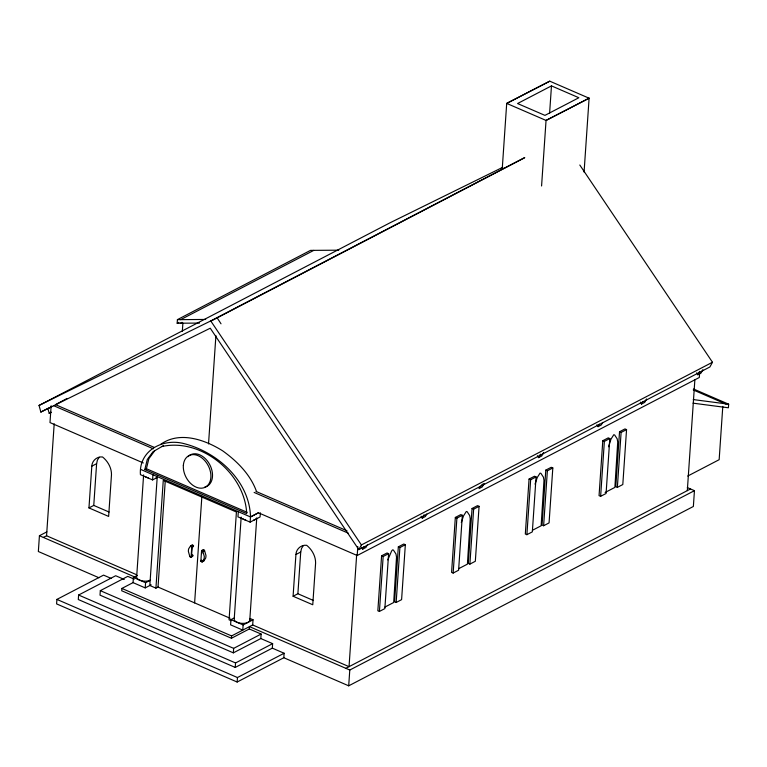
<?xml version="1.0" encoding="UTF-8"?>
<svg xmlns="http://www.w3.org/2000/svg" width="767" height="767" viewBox="0 0 767 767"><rect width="100%" height="100%" fill="white"/><g stroke="black" fill="none" stroke-linecap="round" stroke-linejoin="round"><path stroke-width="1.15" d="M46.864 531.857L39.424 535.73L38.35 551.521L98.933 577.733M51.14 405.743L49.999 422.579L143.324 462.961M43.364 537.427L46.557 535.769L54.198 423.787M111.081 578.376L103.564 575.125L56.902 599.411L56.595 603.897L237.147 682.026L283.819 657.741L348.707 685.823L693.368 506.469L694.451 490.669L687.299 487.582M124.264 579.459L115.673 575.739L78.608 595.029L78.301 599.526L235.248 667.434L272.323 648.144L284.126 653.254L283.819 657.741M88.962 507.917L91.81 466.183C91.982 460.699 97.102 456.183 102.567 456.979C107.831 461.245 111.599 467.793 111.483 474.696L108.636 516.431L88.962 507.917L93.766 505.415L109.067 512.04M93.766 505.415L96.613 463.68L97.409 460.104L99.25 457.247M134.225 579.152L127.782 576.362L100.314 590.657L100.007 595.144L233.35 652.851L260.818 638.556L272.63 643.657L272.323 648.144M133.439 582.421L121.876 588.442L121.713 590.772L231.452 638.259L249.323 628.959L261.125 634.06L260.818 638.556M137.36 575.375L133.4 577.436L133.046 582.623L145.222 587.896L151.166 584.809M699.619 373.002L699.312 377.489L357.201 555.509L258.393 512.759L250.512 516.939C249.563 480.947 217.598 452.223 184.377 443.719C163.093 437.832 138.683 450.459 140.409 474.648L152.585 479.921L157.532 477.342A7.862 3.653 3.9 0 1 156.046 477.918M143.611 474.907L136.689 576.506A7.862 3.653 3.9 0 0 141.233 580.667A7.862 3.653 3.9 0 0 150.524 580.13L145.577 582.709L133.4 577.436M145.222 587.896L145.577 582.709M152.585 479.921L152.94 474.735M157.293 475.914L149.824 585.509L155.922 588.145L158.021 587.052L230.1 618.24M155.922 588.145L163.266 480.372L236.418 512.02L229.074 619.803L231.116 620.685M158.021 587.052L165.288 480.458M199.478 323.08L177.167 323.223L177.417 319.638L310.501 250.378L338.774 250.186M182.325 331.354L182.891 323.089M190.945 546.698L191.021 545.653L192.239 546.181M193.505 545.529L192.287 545.001L190.6 545.874L188.74 548.673A8.638 6.088 62.5 0 0 188.385 551.444L189.861 556.65L191.079 557.178L191.817 546.401L193.505 545.529L193.437 546.564L192.172 547.226M191.616 554.742L192.843 555.27L192.766 556.305L191.079 557.178M194.617 602.881L201.884 496.287M208.528 443.92L215.91 335.639M200.839 561.406L201.577 550.629L203.265 549.747L204.482 550.275L205.959 555.481A8.638 6.088 62.5 0 1 205.604 558.261L203.744 561.051L202.057 561.933L200.839 561.406L202.478 561.712L202.555 560.677M201.261 561.185L201.328 560.15M201.779 553.621L201.999 550.409L203.217 550.936M203.188 550.783L203.265 549.747M203.744 561.051L203.821 560.015M204.405 551.31L204.482 550.275L202.795 551.157L201.577 550.629M233.925 618.106L230.953 619.65L230.599 624.846L242.775 630.11L243.129 624.923L253.033 619.774M238.316 511.675L237.962 516.872L250.138 522.135L260.061 516.977L260.339 512.826M231.452 638.259L231.605 635.929L252.679 624.961L349.043 666.657L356.674 554.685M241.174 517.131L234.242 618.72A7.862 3.653 3.9 0 0 241.768 623.36A7.862 3.653 3.9 0 0 249.802 619.755M233.35 652.851L233.657 648.364L261.125 634.06M235.248 667.434L235.555 662.947L272.63 643.657M237.147 682.026L237.454 677.539L284.126 653.254M250.138 522.135L250.493 516.948L258.431 512.816M249.745 620.704L256.753 517.917A7.862 3.653 3.9 0 1 253.599 520.141M249.323 628.959L249.486 626.629L349.781 670.032L694.451 490.669M252.679 624.961L253.033 619.774L249.984 618.451M293.09 596.247L295.928 554.512C296.1 549.038 301.23 544.512 306.685 545.308C311.948 549.584 315.716 556.123 315.601 563.026L312.763 604.76L293.09 596.247L297.884 593.744L313.185 600.369M297.884 593.744L300.731 552.01L301.536 548.434L303.377 545.577M357.201 555.509L357.815 546.535M348.707 685.823L349.781 670.032M381.592 555.807L377.843 610.753L379.416 611.433L384.861 608.595L388.61 553.659L387.038 552.978L381.592 555.807L383.164 556.487L388.61 553.659M379.416 611.433L383.164 556.487M398.322 546.852L394.583 601.798L396.155 602.478L401.601 599.641L405.34 544.704L403.768 544.024L398.322 546.852L399.904 547.533L405.34 544.704M396.155 602.478L399.904 547.533M455.33 517.437L451.581 572.383L453.153 573.064L458.599 570.226L462.348 515.29L460.775 514.609L455.33 517.437L456.902 518.118L462.348 515.29M453.153 573.064L456.902 518.118M472.06 508.483L468.311 563.429L469.893 564.109L475.329 561.271L479.078 506.335L477.505 505.654L472.06 508.483L473.632 509.163L479.078 506.335M469.893 564.109L473.632 509.163M502.232 168.951L506.699 103.401L549.766 81.177L589.104 98.205L584.071 172.096M541.579 185.978L546.046 120.429L589.104 98.205L546.046 120.429L506.699 103.401L549.766 81.177M549.613 113.142L551.473 85.885L578.855 97.735L544.944 115.376L517.562 103.535L551.473 85.885M529.057 479.068L525.318 534.014L526.891 534.695L532.336 531.857L536.075 476.921L534.503 476.24L529.057 479.068L530.639 479.749L536.075 476.921M526.891 534.695L530.639 479.749M545.797 470.113L542.048 525.059L543.621 525.74L549.067 522.902L552.815 467.966L551.243 467.285L545.797 470.113L547.37 470.794L552.815 467.966M543.621 525.74L547.37 470.794M602.795 440.699L599.056 495.645L600.628 496.326L606.074 493.488L609.813 438.551L608.241 437.861L602.795 440.699L604.367 441.38L609.813 438.551M600.628 496.326L604.367 441.38M619.535 431.744L615.786 486.69L617.358 487.371L622.804 484.533L626.553 429.597L624.98 428.916L619.535 431.744L621.107 432.425L626.553 429.597M617.358 487.371L621.107 432.425M687.318 490.631L694.864 379.847M722.792 406.405L719.158 459.692L687.721 476.048M693.502 388.984L728.65 404.19L728.401 407.785L693.023 403.164M161.722 446.557C201.424 437.65 244.989 473.565 246.686 513.631L144.8 469.557L147.274 459.529L153.045 451.686L163.323 445.723M144.8 469.557L146.401 468.723L148.875 458.695L154.646 450.852M387.824 559.91L391.601 551.032L392.57 549.853L393.433 550.083L395.964 553.966L396.52 557.101L393.682 602.507L384.909 607.081M461.303 522.538L463.536 515.855L466.307 511.484L467.17 511.704L469.701 515.587L470.248 518.732L467.419 564.138L458.637 568.711M535.03 484.169L537.274 477.486L540.035 473.114L540.908 473.335L543.439 477.218L543.985 480.363L541.147 525.769L532.375 530.333M608.509 446.787L611.011 439.117L613.773 434.736L614.635 434.966L617.176 438.849L617.723 441.993L614.885 487.4L605.134 492.472M361.593 547.197L362.714 549.124L364.114 546.564M367.316 544.896L365.917 547.465L362.714 549.124M421.093 516.229L422.224 518.166L424.084 514.743M426.816 513.938L425.417 516.498L422.224 518.166M480.449 486.029L479.049 488.598L482.242 486.93L484.111 483.507L481.714 484.754M537.427 455.703L538.549 457.631L540.419 454.208M543.611 452.54L541.751 455.962L538.549 457.631M596.927 424.736L598.059 426.663L599.458 424.103M602.651 422.435L601.251 424.995L598.059 426.663M640.349 402.138L641.48 404.065L642.88 401.505M646.543 398.984L644.683 402.407L641.48 404.065M696.657 372.839L697.788 374.766L699.648 371.343M702.85 369.684L700.98 373.107L697.788 374.766M502.778 167.292L390.106 222.756L39.04 405.446L40.852 412.061L210.244 328.209L358.822 549.651L361.41 544.944L712.476 362.254L579.804 165.01M712.476 362.254L709.887 366.971L358.822 549.651M191.683 545.577L192.287 545.001L191.501 556.957L189.861 556.65M202.057 561.933L203.917 559.133A8.638 6.088 62.5 0 0 204.271 556.363L202.795 551.157M51.715 406.663L47.938 408.686L49.241 413.48L51.216 412.167M160.476 444.496C179.353 430.709 204.818 439.616 222.689 450.852C237.118 461.226 250.55 474.6 256.562 491.666M67.045 398.447L55.502 404.65L154.138 447.334M211.874 320.616L524.638 157.772M177.417 319.638L180.657 319.647L313.741 250.397M177.167 323.223L178.874 322.341M180.408 323.243L182.115 322.351M39.04 405.446L210.743 320.932L524.686 157.561M40.852 412.061L48.283 408.197M49.241 413.48L50.843 412.646M91.81 466.183L96.613 463.68M191.577 555.922L192.843 555.27M295.928 554.512L300.731 552.01M345.85 668.325L690.511 488.972M180.657 319.647L205.69 319.446M693.263 399.569L728.65 404.19M693.234 389.924L726.186 404.18M256.063 491.436L347.02 530.802M53.575 405.647L153.314 448.8M254.136 492.433L348.391 533.218M146.401 468.723L247.185 512.327M140.764 469.462L250.493 516.948M190.6 545.874L191.817 546.401M46.557 535.769L136.373 574.636M39.424 535.73L135.366 577.244M230.953 619.65L243.129 624.923M121.876 588.442L231.605 635.929M100.314 590.657L233.657 648.364M78.608 595.029L235.555 662.947M56.902 599.411L237.454 677.539M210.743 320.932L361.41 544.944M217.128 317.797L221.021 323.808M188.04 456.681A17.785 12.521 62.5 0 1 209.592 464.351A17.785 12.521 62.5 0 1 204.674 487.15M148.242 477.879A7.862 3.653 3.9 0 1 145.088 476.518M245.795 520.093A7.862 3.653 3.9 0 1 242.64 518.732M183.342 465.444A17.785 12.521 62.5 0 0 203.082 487.985A17.785 12.521 62.5 0 0 204.923 460.785A17.785 12.521 62.5 0 0 183.342 465.444"/></g></svg>
